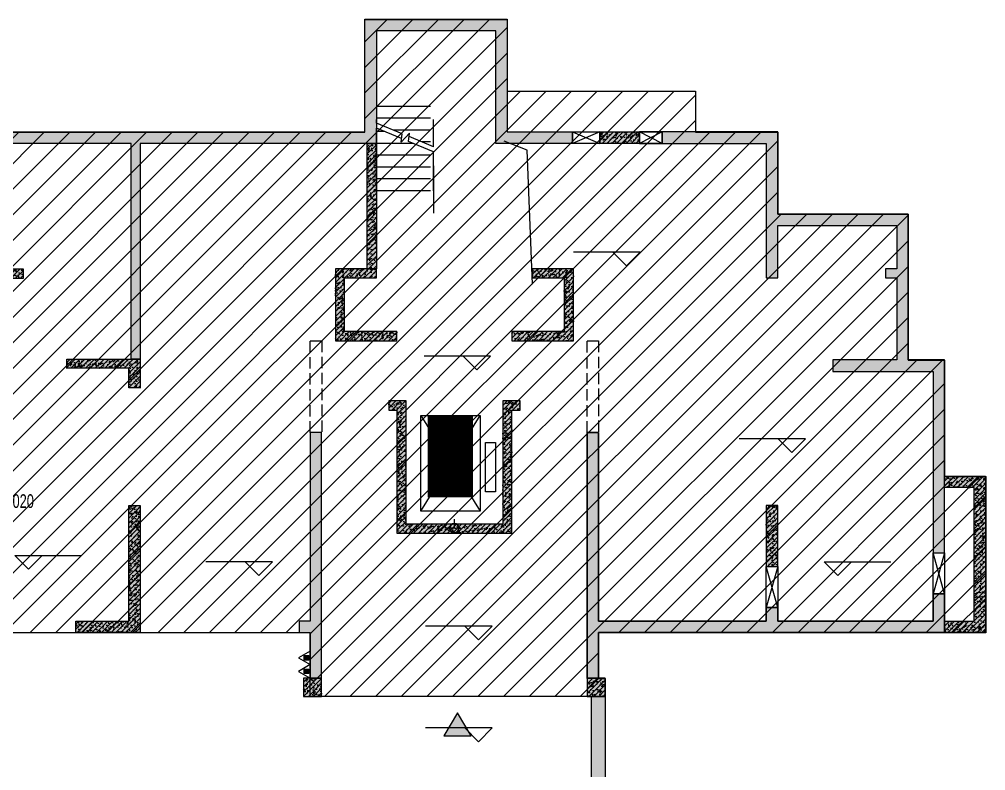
# Model space of a CAD drawing. Extents: x -1338203 to 1886333, y -783476 to 1038610.
# Drawn here: x 826267 to 847457, y 118321 to 134799 of the extents above; entities that cross this region are included whole.
import ezdxf
from ezdxf.enums import TextEntityAlignment as Align

# ---------------------------------------------------------------- set-up
doc = ezdxf.new("R2010")
doc.units = 0
doc.header["$LTSCALE"] = 1000
doc.header["$MEASUREMENT"] = 0
doc.linetypes.add('A-01-平面B1$0$DASH', pattern=[0.35, 0.25, -0.1])
for name, color, linetype in [('A-01-平面B1$0$0A-A-SYMB-DOOR', 135, 'Continuous'), ('A-01-平面B1$0$0A-A-SYMB-ELEV', 150, 'Continuous'), ('A-01-平面B1$0$0A-B-D&W', 135, 'Continuous'), ('A-01-平面B1$0$A01-125-交通核文字编号B2$0$0A-A-SYMB-ELEV', 150, 'Continuous'), ('A-125-交通核B1(A01)$0$0A-E-EVTR', 2, 'Continuous'), ('A-125-交通核B1(A01)$0$0A-E-STRS', 2, 'Continuous'), ('A-125-交通核B1(A01)$0$0A-O-HOLE', 52, 'Continuous'), ('p-a-core', 1, 'Continuous'), ('S-01-墙柱B1_1$0$0S-CC-LINE', 52, 'Continuous'), ('S-01-墙柱B1_1$0$0S-CW-HATCH', 251, 'Continuous'), ('S-01-墙柱B1_1$0$0S-CW-HATCH-UP', 251, 'Continuous'), ('S-01-墙柱B1_1$0$0S-CW-LINE', 72, 'Continuous'), ('S-01-墙柱B1_1$0$0S-S-HOLE', 55, 'Continuous'), ('S001地下一墙柱$0$0S-CW-HATCH', 251, 'Continuous'), ('S001地下一墙柱$0$0S-CW-HATCH-UP', 251, 'Continuous'), ('S001地下一墙柱$0$S001地下一墙柱$0$0S-CW-LINE', 72, 'Continuous'), ('地面指向箭头', 7, 'Continuous'), ('负一层消火栓$0$0P-EQUIP-FH', 7, 'Continuous')]:
    doc.layers.add(name, color=color, linetype=linetype)
for name, color, linetype, plot in [('A-01-平面B1$0$A01-125-交通核文字编号B2$0$AAD-A-MARK', 6, 'Continuous', False), ('A-01-平面B1$0$AAD-A-MARK', 6, 'Continuous', False), ('A-125-交通核B1(A01)$0$AAD-A-MARK', 6, 'Continuous', False)]:
    doc.layers.add(name, color=color, linetype=linetype, plot=plot)
doc.styles.add('A-01-平面B1$0$AAD-TXT', font='aad-txt.shx', dxfattribs={"width": 0.7, "bigfont": 'aad-hztxt.shx'})
pattern_1 = [(45, (0, 0), (-53.033, 53.033), []), (50, (0, 0), (215.178, -18.8256), [22.5, -247.5]), (355, (0, 0), (-41.6254, 225.6576), [18, -198]), (100.4514, (17.93, -1.57), (173.5528, 206.8319), [19.122, -210.3426]), (46.1842, (0, 60), (320.1723, -49.6557), [33.75, -371.25]), (96.6356, (26.68, 55.86), (280.3988, 292.2354), [28.683, -315.514]), (351.1842, (0, 60), (280.3986, 292.2356), [27, -297]), (21, (30, 45), (179.0721, -120.7857), [22.5, -247.5]), (326, (30, 45), (72.9946, 217.545), [18, -198]), (71.4514, (44.92, 34.93), (252.0668, 96.7591), [19.122, -210.3426]), (37.5, (0, 0), (3.64796, 99.86816), [0, -195.6, 0, -201, 0, -198.75]), (7.5, (0, 0), (78.92086, 118.3235), [0, -114.6, 0, -191.1, 0, -75.75]), (327.5, (-66.9, 0), (160.14673, -6.76646), [0, -75, 0, -234, 0, -310.5]), (317.5, (-96.9, 0), (174.95585, 30.0315), [0, -97.5, 0, -155.4, 0, -220.5])]
pattern_2 = [(45, (0, 0), (-53.03301, 53.03301), []), (50, (0, 0), (215.17805, -18.8256), [22.5, -247.5]), (355, (0, 0), (-41.6254, 225.6576), [18, -198]), (100.4514, (17.93, -1.57), (173.5528, 206.8319), [19.122, -210.3426]), (46.1842, (0, 60), (320.1723, -49.6557), [33.75, -371.25]), (96.6356, (26.68, 55.86), (280.3988, 292.2354), [28.683, -315.514]), (351.1842, (0, 60), (280.3986, 292.2356), [27, -297]), (21, (30, 45), (179.0721, -120.7857), [22.5, -247.5]), (326, (30, 45), (72.9946, 217.545), [18, -198]), (71.4514, (44.92, 34.93), (252.0668, 96.7591), [19.122, -210.3426]), (37.5, (0, 0), (3.64796, 99.86816), [0, -195.6, 0, -201, 0, -198.75]), (7.5, (0, 0), (78.92086, 118.3235), [0, -114.6, 0, -191.1, 0, -75.75]), (327.5, (-66.9, 0), (160.14673, -6.76646), [0, -75, 0, -234, 0, -310.5]), (317.5, (-96.9, 0), (174.95585, 30.0315), [0, -97.5, 0, -155.4, 0, -220.5])]
pattern_3 = [(45, (0, 0), (-53.03301, 53.03301), []), (50, (0, 0), (215.1781, -18.8256), [22.5, -247.5]), (355, (0, 0), (-41.6254, 225.6576), [18, -198]), (100.4514, (17.93, -1.57), (173.5528, 206.8319), [19.122, -210.3426]), (46.1842, (0, 60), (320.1723, -49.6557), [33.75, -371.25]), (96.6356, (26.68, 55.86), (280.3988, 292.2354), [28.683, -315.514]), (351.1842, (0, 60), (280.3986, 292.2356), [27, -297]), (21, (30, 45), (179.0721, -120.7857), [22.5, -247.5]), (326, (30, 45), (72.9946, 217.545), [18, -198]), (71.4514, (44.92, 34.93), (252.0668, 96.7591), [19.122, -210.3426]), (37.5, (0, 0), (3.64796, 99.86816), [0, -195.6, 0, -201, 0, -198.75]), (7.5, (0, 0), (78.92086, 118.3235), [0, -114.6, 0, -191.1, 0, -75.75]), (327.5, (-66.9, 0), (160.14673, -6.76646), [0, -75, 0, -234, 0, -310.5]), (317.5, (-96.9, 0), (174.95585, 30.0315), [0, -97.5, 0, -155.4, 0, -220.5])]

# ---------------------------------------------------------------- blocks, each defined once
blk = doc.blocks.new('S-01-墙柱B1_1')
at = {"layer": 'S-01-墙柱B1_1$0$0S-CW-HATCH'}
h = blk.add_hatch(color=256, dxfattribs=at)
h.dxf.hatch_style = 1
h.paths.add_polyline_path([(-2590, 8690), (-1160, 8690), (-1160, 11160), (1960, 11160), (1960, 8690), (19340, 8690), (19340, 11160), (22460, 11160), (22460, 8690), (23890, 8690), (23890, 8440), (22210, 8440), (22210, 10910), (19590, 10910), (19590, 8440), (14410, 8440), (14410, 3710), (14210, 3710), (14210, 8440), (7090, 8440), (7090, 3710), (6890, 3710), (6890, 8440), (1710, 8440), (1710, 10910), (-910, 10910), (-910, 8440), (-2590, 8440)])
h = blk.add_hatch(color=256, dxfattribs=at)
h.dxf.hatch_style = 1
h.paths.add_polyline_path([(24490, 8690), (25360, 8690), (25360, 8440), (24490, 8440)])
h = blk.add_hatch(color=256, dxfattribs=at)
h.dxf.hatch_style = 1
h.paths.add_polyline_path([(32050, -540), (32050, 3690), (31250, 3690), (31250, 6890), (28390, 6890), (28390, 8690), (25860, 8690), (25860, 8440), (28140, 8440), (28140, 5490), (28390, 5490), (28390, 6640), (31000, 6640), (31000, 5690), (30750, 5690), (30750, 5490), (31000, 5490), (31000, 3690), (29600, 3690), (29600, 3440), (31800, 3440), (31800, -540)])
h = blk.add_hatch(color=256, dxfattribs=at)
h.dxf.hatch_style = 1
h.paths.add_polyline_path([(19590, 5690), (19390, 5690), (19390, 8440), (19590, 8440)])
h = blk.add_hatch(color=256, dxfattribs=at)
h.dxf.hatch_style = 1
h.paths.add_polyline_path([(11550, 5680), (11550, 6890), (11350, 6890), (11350, 5250), (11550, 5250), (11550, 5480), (11850, 5480), (11850, 5680)])
h = blk.add_hatch(color=256, dxfattribs=at)
h.dxf.hatch_style = 1
h.paths.add_polyline_path([(18690, 5690), (18690, 4110), (19850, 4110), (20040, 4110), (20040, 4310), (18890, 4310), (18890, 5490), (19590, 5490), (19590, 5690)])
h = blk.add_hatch(color=256, dxfattribs=at)
h.dxf.hatch_style = 1
h.paths.add_polyline_path([(23710, 4310), (22560, 4310), (22560, 4110), (22760, 4110), (23910, 4110), (23910, 5690), (23010, 5690), (23010, 5490), (23710, 5490)])
h = blk.add_hatch(color=256, dxfattribs=at)
h.dxf.hatch_style = 1
h.paths.add_polyline_path([(14410, 3080), (14160, 3080), (14160, 3510), (12800, 3510), (12800, 3710), (14410, 3710)])
h = blk.add_hatch(color=256, dxfattribs=at)
h.dxf.hatch_style = 1
h.paths.add_polyline_path([(20240, 2790), (19860, 2790), (19860, 2590), (20040, 2590), (20040, -110), (22560, -110), (22560, 2590), (22740, 2590), (22740, 2790), (22360, 2790), (22360, 90), (20240, 90)])
h = blk.add_hatch(color=256, dxfattribs=at)
h.dxf.hatch_style = 1
h.paths.add_polyline_path([(18390, 2100), (18140, 2100), (18140, -2040), (17900, -2040), (17900, -2290), (18140, -2290), (18140, -3290), (18390, -3290)])
h = blk.add_hatch(color=256, dxfattribs=at)
h.dxf.hatch_style = 1
h.paths.add_polyline_path([(24460, -3290), (24210, -3290), (24210, 2100), (24460, 2100), (24460, -2040), (28140, -2040), (28140, -1740), (28390, -1740), (28390, -2040), (31800, -2040), (31800, -1440), (32050, -1440), (32050, -2290), (24460, -2290)])
h = blk.add_hatch(color=256, dxfattribs=at)
h.dxf.hatch_style = 1
h.paths.add_polyline_path([(32050, 1140), (32950, 1140), (32950, -2290), (32050, -2290), (32050, -2040), (32700, -2040), (32700, 890), (32050, 890)])
h = blk.add_hatch(color=256, dxfattribs=at)
h.dxf.hatch_style = 1
h.paths.add_polyline_path([(14410, -2290), (13000, -2290), (13000, -2040), (14160, -2040), (14160, 500), (14410, 500)])
h = blk.add_hatch(color=256, dxfattribs=at)
h.dxf.hatch_style = 1
h.paths.add_polyline_path([(28390, 500), (28140, 500), (28140, -840), (28390, -840)])
h = blk.add_hatch(color=256, dxfattribs=at)
h.dxf.hatch_style = 1
h.paths.add_polyline_path([(18390, -3290), (17990, -3290), (17990, -3690), (18390, -3690)])
h = blk.add_hatch(color=256, dxfattribs=at)
h.dxf.hatch_style = 1
h.paths.add_polyline_path([(24610, -3290), (24210, -3290), (24210, -3690), (24610, -3690)])
at = {"layer": 'S-01-墙柱B1_1$0$0S-CW-HATCH-UP'}
h = blk.add_hatch(dxfattribs=at)
h.set_pattern_fill('钢筋混凝土', color=256, scale=30)
h.set_pattern_definition(pattern_2)
h.paths.add_polyline_path([(-2590, 8690), (-1160, 8690), (-1160, 11160), (1960, 11160), (1960, 8690), (19340, 8690), (19340, 11160), (22460, 11160), (22460, 8690), (23890, 8690), (23890, 8440), (22210, 8440), (22210, 10910), (19590, 10910), (19590, 8440), (14410, 8440), (14410, 3710), (14210, 3710), (14210, 8440), (7090, 8440), (7090, 3710), (6890, 3710), (6890, 8440), (1710, 8440), (1710, 10910), (-910, 10910), (-910, 8440), (-2590, 8440)])
h = blk.add_hatch(dxfattribs=at)
h.set_pattern_fill('钢筋混凝土', color=256, scale=30)
h.set_pattern_definition([(45, (-2315945.2, 751130.85), (-53.0330086, 53.0330086), []), (50, (-2315945.2, 751130.85), (215.178055, -18.82564), [22.5, -247.5]), (355, (-2315945.2, 751130.85), (-41.6254, 225.65764), [18, -198]), (100.4514, (-2315927.27, 751129.28), (173.552815, 206.831863), [19.122057, -210.342634]), (46.1842, (-2315945.2, 751190.85), (320.172315, -49.655704), [33.75, -371.25]), (96.6356, (-2315918.52, 751186.7), (280.39881, 292.23536), [28.683086, -315.5139]), (351.1842, (-2315945.2, 751190.85), (280.398584, 292.23558), [27, -297]), (21, (-2315915.2, 751175.85), (179.072116, -120.785667), [22.5, -247.5]), (326, (-2315915.2, 751175.85), (72.9946, 217.545014), [18, -198]), (71.4514, (-2315900.28, 751165.79), (252.066789, 96.759149), [19.122057, -210.342634]), (37.5, (-2315945.2, 751130.85), (3.6479566, 99.8681561), [0, -195.6, 0, -201, 0, -198.75]), (7.5, (-2315945.2, 751130.85), (78.920861, 118.3235136), [0, -114.6, 0, -191.1, 0, -75.75]), (327.5, (-2316012.1, 751130.85), (160.1467309, -6.7664615), [0, -75, 0, -234, 0, -310.5]), (317.5, (-2316042.1, 751130.85), (174.955851, 30.031495), [0, -97.5, 0, -155.4, 0, -220.5])])
h.paths.add_polyline_path([(24490, 8690), (25360, 8690), (25360, 8440), (24490, 8440)])
h = blk.add_hatch(dxfattribs=at)
h.set_pattern_fill('钢筋混凝土', color=256, scale=30)
h.set_pattern_definition(pattern_3)
h.paths.add_polyline_path([(32050, -540), (32050, 3690), (31250, 3690), (31250, 6890), (28390, 6890), (28390, 8690), (25860, 8690), (25860, 8440), (28140, 8440), (28140, 5490), (28390, 5490), (28390, 6640), (31000, 6640), (31000, 5690), (30750, 5690), (30750, 5490), (31000, 5490), (31000, 3690), (29600, 3690), (29600, 3440), (31800, 3440), (31800, -540)])
h = blk.add_hatch(dxfattribs=at)
h.set_pattern_fill('钢筋混凝土', color=256, scale=30)
h.set_pattern_definition(pattern_1)
h.paths.add_polyline_path([(19590, 5690), (19390, 5690), (19390, 8440), (19590, 8440)])
h = blk.add_hatch(dxfattribs=at)
h.set_pattern_fill('钢筋混凝土', color=256, scale=30)
h.set_pattern_definition(pattern_1)
h.paths.add_polyline_path([(11550, 5680), (11550, 6890), (11350, 6890), (11350, 5250), (11550, 5250), (11550, 5480), (11850, 5480), (11850, 5680)])
h = blk.add_hatch(dxfattribs=at)
h.set_pattern_fill('钢筋混凝土', color=256, scale=30)
h.set_pattern_definition(pattern_1)
h.paths.add_polyline_path([(18690, 5690), (18690, 4110), (19850, 4110), (20040, 4110), (20040, 4310), (18890, 4310), (18890, 5490), (19590, 5490), (19590, 5690)])
h = blk.add_hatch(dxfattribs=at)
h.set_pattern_fill('钢筋混凝土', color=256, scale=30)
h.set_pattern_definition(pattern_1)
h.paths.add_polyline_path([(23710, 4310), (22560, 4310), (22560, 4110), (22760, 4110), (23910, 4110), (23910, 5690), (23010, 5690), (23010, 5490), (23710, 5490)])
h = blk.add_hatch(dxfattribs=at)
h.set_pattern_fill('钢筋混凝土', color=256, scale=30)
h.set_pattern_definition(pattern_1)
h.paths.add_polyline_path([(14410, 3080), (14160, 3080), (14160, 3510), (12800, 3510), (12800, 3710), (14410, 3710)])
h = blk.add_hatch(dxfattribs=at)
h.set_pattern_fill('钢筋混凝土', color=256, scale=30)
h.set_pattern_definition(pattern_1)
h.paths.add_polyline_path([(20240, 2790), (19860, 2790), (19860, 2590), (20040, 2590), (20040, -110), (22560, -110), (22560, 2590), (22740, 2590), (22740, 2790), (22360, 2790), (22360, 90), (20240, 90)])
h = blk.add_hatch(dxfattribs=at)
h.set_pattern_fill('钢筋混凝土', color=256, scale=30)
h.set_pattern_definition(pattern_1)
h.paths.add_polyline_path([(18390, 2100), (18140, 2100), (18140, -2040), (17900, -2040), (17900, -2290), (18140, -2290), (18140, -3290), (18390, -3290)])
h = blk.add_hatch(dxfattribs=at)
h.set_pattern_fill('钢筋混凝土', color=256, scale=30)
h.set_pattern_definition(pattern_3)
h.paths.add_polyline_path([(24460, -3290), (24210, -3290), (24210, 2100), (24460, 2100), (24460, -2040), (28140, -2040), (28140, -1740), (28390, -1740), (28390, -2040), (31800, -2040), (31800, -1440), (32050, -1440), (32050, -2290), (24460, -2290)])
h = blk.add_hatch(dxfattribs=at)
h.set_pattern_fill('钢筋混凝土', color=256, scale=30)
h.set_pattern_definition(pattern_2)
h.paths.add_polyline_path([(32050, 1140), (32950, 1140), (32950, -2290), (32050, -2290), (32050, -2040), (32700, -2040), (32700, 890), (32050, 890)])
h = blk.add_hatch(dxfattribs=at)
h.set_pattern_fill('钢筋混凝土', color=256, scale=30)
h.set_pattern_definition(pattern_1)
h.paths.add_polyline_path([(14410, -2290), (13000, -2290), (13000, -2040), (14160, -2040), (14160, 500), (14410, 500)])
h = blk.add_hatch(dxfattribs=at)
h.set_pattern_fill('钢筋混凝土', color=256, scale=30)
h.set_pattern_definition(pattern_2)
h.paths.add_polyline_path([(28390, 500), (28140, 500), (28140, -840), (28390, -840)])
h = blk.add_hatch(dxfattribs=at)
h.set_pattern_fill('钢筋混凝土', color=256, scale=30)
h.set_pattern_definition(pattern_1)
h.paths.add_polyline_path([(18390, -3290), (17990, -3290), (17990, -3690), (18390, -3690)])
h = blk.add_hatch(dxfattribs=at)
h.set_pattern_fill('钢筋混凝土', color=256, scale=30)
h.set_pattern_definition(pattern_1)
h.paths.add_polyline_path([(24610, -3290), (24210, -3290), (24210, -3690), (24610, -3690)])
at = {"layer": 'S-01-墙柱B1_1$0$0S-CC-LINE'}
for points in [[(18390, -3290), (17990, -3290), (17990, -3690), (18390, -3690)], [(24610, -3290), (24210, -3290), (24210, -3690), (24610, -3690)]]:
    blk.add_lwpolyline(points, close=True, dxfattribs=at)
at = {"layer": 'S-01-墙柱B1_1$0$0S-CW-LINE'}
for points in [[(1960, 8690), (19340, 8690), (19340, 11160), (22460, 11160), (22460, 8690), (23890, 8690), (23890, 8440), (22210, 8440), (22210, 10910), (19590, 10910), (19590, 8440), (14410, 8440), (14410, 3710), (14210, 3710), (14210, 8440), (7090, 8440)], [(18390, 2100), (18140, 2100), (18140, -2040), (17900, -2040), (17900, -2290), (18140, -2290), (18140, -3290), (18390, -3290), (18390, 2100)]]:
    blk.add_lwpolyline(points, dxfattribs=at)
for points in [[(24490, 8690), (25360, 8690), (25360, 8440), (24490, 8440)], [(32050, -540), (32050, 3690), (31250, 3690), (31250, 6890), (28390, 6890), (28390, 8690), (25860, 8690), (25860, 8440), (28140, 8440), (28140, 5490), (28390, 5490), (28390, 6640), (31000, 6640), (31000, 5690), (30750, 5690), (30750, 5490), (31000, 5490), (31000, 3690), (29600, 3690), (29600, 3440), (31800, 3440), (31800, -540)], [(19590, 5690), (19390, 5690), (19390, 8440), (19590, 8440)], [(11550, 5680), (11550, 6890), (11350, 6890), (11350, 5250), (11550, 5250), (11550, 5480), (11850, 5480), (11850, 5680)], [(18690, 5690), (18690, 4110), (19850, 4110), (19850, 4110), (20040, 4110), (20040, 4310), (18890, 4310), (18890, 5490), (19590, 5490), (19590, 5690)], [(23710, 4310), (22560, 4310), (22560, 4110), (22760, 4110), (22760, 4110), (23910, 4110), (23910, 5690), (23010, 5690), (23010, 5490), (23710, 5490)], [(14410, 3080), (14160, 3080), (14160, 3510), (12800, 3510), (12800, 3710), (14410, 3710)], [(20240, 2790), (19860, 2790), (19860, 2590), (20040, 2590), (20040, -110), (22560, -110), (22560, 2590), (22740, 2590), (22740, 2790), (22360, 2790), (22360, 90), (20240, 90)], [(24460, -3290), (24210, -3290), (24210, 2100), (24460, 2100), (24460, -2040), (28140, -2040), (28140, -1740), (28390, -1740), (28390, -2040), (31800, -2040), (31800, -1440), (32050, -1440), (32050, -2290), (24460, -2290)], [(32050, 1140), (32950, 1140), (32950, -2290), (32050, -2290), (32050, -2040), (32700, -2040), (32700, 890), (32050, 890)], [(14410, -2290), (13000, -2290), (13000, -2040), (14160, -2040), (14160, 500), (14410, 500)]]:
    blk.add_lwpolyline(points, close=True, dxfattribs=at)
at = {"layer": 'S-01-墙柱B1_1$0$0S-CW-LINE', "flags": 128}
blk.add_lwpolyline([(31800, -1440), (31800, -2040), (28390, -2040), (28390, -1740), (28140, -1740), (28140, -2040), (24460, -2040), (24460, 2100), (24210, 2100), (24210, -3290), (24460, -3290), (24460, -2290), (32050, -2290), (32050, -1440), (31800, -1440)], dxfattribs=at)
blk.add_lwpolyline([(28390, 500), (28140, 500), (28140, -840), (28390, -840)], close=True, dxfattribs=at)
at = {"layer": 'S-01-墙柱B1_1$0$0S-S-HOLE'}
for points in [[(23890, 8690), (24490, 8690), (24490, 8440), (23890, 8440)], [(25860, 8690), (25360, 8690), (25360, 8440), (25860, 8440)], [(25360, 8690), (25860, 8690), (25860, 8440), (25360, 8440)], [(31800, -540), (32050, -540), (32050, -1440), (31800, -1440)], [(28390, -1740), (28140, -1740), (28140, -840), (28390, -840)]]:
    blk.add_lwpolyline(points, close=True, dxfattribs=at)
for points in [[(24490, 8690), (23890, 8440)], [(23890, 8690), (24490, 8440)], [(25860, 8690), (25360, 8440)], [(25860, 8440), (25360, 8690)], [(28390, -840), (28140, -1740)], [(28390, -1740), (28140, -840)]]:
    blk.add_lwpolyline(points, dxfattribs=at)
at = {"layer": 'S-01-墙柱B1_1$0$0S-S-HOLE', "elevation": 2850000}
for points in [[(32050, -540), (31800, -1440)], [(32050, -1440), (31800, -540)]]:
    blk.add_lwpolyline(points, dxfattribs=at)
blk = doc.blocks.new('S001地下一墙柱')
at = {"layer": 'S001地下一墙柱$0$0S-CW-HATCH', "ltscale": 0.002}
h = blk.add_hatch(color=256, dxfattribs=at)
h.dxf.hatch_style = 1
h.paths.add_polyline_path([(76141, -213740), (76141, -214040), (72451, -214040), (72451, -186940), (72751, -186940), (72751, -213740)])
at = {"layer": 'S001地下一墙柱$0$0S-CW-HATCH-UP', "ltscale": 0.002}
h = blk.add_hatch(dxfattribs=at)
h.set_pattern_fill('钢筋混凝土', color=256, scale=30)
h.set_pattern_definition([(45, (-766365.37, -306889.07), (-53.0330086, 53.0330086), []), (50, (-766365.37, -306889.07), (215.178055, -18.82564), [22.5, -247.5]), (355, (-766365.37, -306889.07), (-41.6254, 225.65764), [18, -198]), (100.4514, (-766347.44, -306890.64), (173.552815, 206.831863), [19.122057, -210.342634]), (46.1842, (-766365.37, -306829.07), (320.172315, -49.655704), [33.75, -371.25]), (96.6356, (-766338.7, -306833.2), (280.39881, 292.23536), [28.68309, -315.5139]), (351.1842, (-766365.37, -306829.07), (280.39858, 292.23558), [27, -297]), (21, (-766335.37, -306844.07), (179.072116, -120.785667), [22.5, -247.5]), (326, (-766335.37, -306844.07), (72.9946, 217.545014), [18, -198]), (71.4514, (-766320.44, -306854.14), (252.06679, 96.75915), [19.122057, -210.342634]), (37.5, (-766365.37, -306889.07), (3.6479566, 99.868156), [0, -195.6, 0, -201, 0, -198.75]), (7.5, (-766365.37, -306889.07), (78.920861, 118.323514), [0, -114.6, 0, -191.1, 0, -75.75]), (327.5, (-766432.27, -306889.07), (160.146731, -6.7664615), [0, -75, 0, -234, 0, -310.5]), (317.5, (-766462.27, -306889.07), (174.95585, 30.031495), [0, -97.5, 0, -155.4, 0, -220.5])])
h.paths.add_polyline_path([(76141, -213740), (76141, -214040), (72451, -214040), (72451, -186940), (72751, -186940), (72751, -213740)])
at = {"layer": 'S001地下一墙柱$0$S001地下一墙柱$0$0S-CW-LINE', "ltscale": 0.002}
blk.add_lwpolyline([(76141, -213740), (76141, -214040), (72451, -214040), (72451, -186940), (72751, -186940), (72751, -213740)], close=True, dxfattribs=at)
at = {"ltscale": 0.002}
blk.add_blockref('S-01-墙柱B1_1', (48141, -183250), dxfattribs=at)
blk = doc.blocks.new('负一层消火栓$0$$TwtSys$00000546')
h = blk.add_hatch()
h.set_pattern_fill('ANSI31', color=256, scale=200, style=0)
h.set_pattern_definition([(45, (-38543.802, -6670.83), (-17.67767, 17.67767), [])])
h.paths.add_polyline_path([(-65, 174), (65, 174), (65, 44), (-65, 44)])
for points in [[(0, 344), (-198, 0), (198, 0)], [(-65, 174), (65, 174), (65, 44), (-65, 44)]]:
    blk.add_lwpolyline(points, close=True)
blk = doc.blocks.new('负一层消火栓')
at = {"layer": '负一层消火栓$0$0P-EQUIP-FH', "xscale": 0.7500000000000011, "yscale": 0.7500000000000011, "zscale": 0.7500000000000011, "rotation": 90}
for p in [(66281, -186094), (66281, -186391)]:
    blk.add_blockref('负一层消火栓$0$$TwtSys$00000546', p, dxfattribs=at)
blk = doc.blocks.new('A$C488321c4')
at = {"layer": '地面指向箭头'}
h = blk.add_hatch(color=251, dxfattribs=at)
h.dxf.hatch_style = 1
h.paths.add_polyline_path([(423531, -242674), (423231, -242174), (422931, -242674)])
at = {"layer": '地面指向箭头', "color": 251, "flags": 128}
blk.add_lwpolyline([(423531, -242674), (423231, -242174), (422931, -242674), (423531, -242674)], dxfattribs=at)
blk = doc.blocks.new('A$Cd3af7b6b')
at = {"layer": '地面指向箭头'}
h = blk.add_hatch(color=251, dxfattribs=at)
h.dxf.hatch_style = 1
h.paths.add_polyline_path([(423531, 177826), (423231, 178326), (422931, 177826)])
at = {"layer": '地面指向箭头', "color": 251, "flags": 128}
blk.add_lwpolyline([(423531, 177826), (423231, 178326), (422931, 177826), (423531, 177826)], dxfattribs=at)
blk = doc.blocks.new('A-125-交通核B1(A01)$0$xx')
at = {"layer": 'A-125-交通核B1(A01)$0$0A-E-EVTR'}
for p, q in [((1798, 2385), (498, 2385)), ((498, 2385), (498, 285)), ((1798, 285), (498, 2385)), ((1798, 2385), (498, 285)), ((1798, 285), (1798, 2385)), ((381, 1791), (156, 1791)), ((156, 1791), (156, 711)), ((381, 711), (381, 1791)), ((156, 711), (381, 711)), ((498, 285), (1798, 285))]:
    blk.add_line(p, q, dxfattribs=at)
blk = doc.blocks.new('A-125-交通核B1(A01)$0$zsdg')
at = {"layer": 'A-125-交通核B1(A01)$0$0A-E-STRS'}
for p, q in [((460, 8364), (460, 8960)), ((1710, 8884), (1710, 8960)), ((1143, 8648), (1710, 8884)), ((1156, 8546), (1710, 8776)), ((1528, 8700), (1710, 8700)), ((1710, 7400), (1710, 8776)), ((460, 8364), (995, 8587)), ((460, 8256), (1009, 8484)), ((1009, 8484), (985, 8661)), ((985, 8661), (1167, 8463)), ((1167, 8463), (1143, 8648)), ((903, 8440), (1710, 8440)), ((460, 7400), (460, 8256)), ((520, 8180), (1710, 8180)), ((460, 7950), (460, 6910)), ((520, 7920), (1710, 7920)), ((520, 7660), (1710, 7660)), ((520, 7400), (1710, 7400))]:
    blk.add_line(p, q, dxfattribs=at)
at = {"layer": 'A-125-交通核B1(A01)$0$0A-E-STRS', "flags": 128}
for points in [[(520, 9250), (1710, 9250)], [(520, 8990), (1710, 8990)], [(520, 8730), (1339, 8730)], [(520, 8470), (714, 8470)]]:
    blk.add_lwpolyline(points, dxfattribs=at)
blk = doc.blocks.new('A-125-交通核B1(A01)')
at = {"layer": 'A-125-交通核B1(A01)$0$0A-O-HOLE', "flags": 128}
blk.add_lwpolyline([(-1710, 5350), (-1593, 8294), (-1090, 8490)], dxfattribs=at)
at = {"layer": 'A-125-交通核B1(A01)$0$AAD-A-MARK'}
for q in [(0, 200), (200, 0)]:
    blk.add_line((0, 0), q, dxfattribs=at)
blk.add_circle((0, 0), 100, dxfattribs=at)
for name, p in [('A-125-交通核B1(A01)$0$zsdg', (0, 0)), ('A-125-交通核B1(A01)$0$xx', (-1060, 90))]:
    blk.add_blockref(name, p)
blk = doc.blocks.new('A-01-平面B1$0$A$C922985e2')
at = {"layer": 'A-01-平面B1$0$A01-125-交通核文字编号B2$0$0A-A-SYMB-ELEV'}
for p, q in [((-495, 3474), (-795, 3774)), ((-795, 3774), (664, 3774)), ((-495, 3474), (-195, 3774)), ((22095, 3774), (20636, 3774)), ((21795, 3474), (21495, 3774)), ((21795, 3474), (22095, 3774))]:
    blk.add_line(p, q, dxfattribs=at)
at = {"layer": 'A-01-平面B1$0$A01-125-交通核文字编号B2$0$AAD-A-MARK'}
for p, q in [((0, 0), (0, 200)), ((0, 0), (200, 0)), ((21300, 0), (21100, 0)), ((21300, 0), (21300, 200))]:
    blk.add_line(p, q, dxfattribs=at)
for centre in [(0, 0), (21300, 0)]:
    blk.add_circle(centre, 100, dxfattribs=at)
blk = doc.blocks.new('A-01-平面B1')
at = {"layer": 'A-01-平面B1$0$0A-A-SYMB-ELEV'}
for p, q in [((25372, 6052), (23914, 6052)), ((25072, 5752), (24772, 6052)), ((25072, 5752), (25372, 6052)), ((29002, 1963), (27543, 1963)), ((28702, 1663), (28402, 1963)), ((28702, 1663), (29002, 1963)), ((11962, -898), (11662, -598)), ((11662, -598), (13120, -598)), ((11962, -898), (12262, -598)), ((17309, -737), (15850, -737)), ((17009, -1037), (16709, -737)), ((17009, -1037), (17309, -737)), ((29710, -1037), (29410, -737)), ((29410, -737), (30868, -737)), ((29710, -1037), (30010, -737)), ((22129, -2146), (20670, -2146)), ((21829, -2446), (21529, -2146)), ((21829, -2446), (22129, -2146)), ((22129, -4382), (20670, -4382)), ((21829, -4682), (21529, -4382)), ((21829, -4682), (22129, -4382))]:
    blk.add_line(p, q, dxfattribs=at)
at = {"layer": 'A-01-平面B1$0$0A-B-D&W', "linetype": 'A-01-平面B1$0$DASH'}
for points in [[(18390, 2100), (18140, 2100), (18140, 4110), (18390, 4110)], [(24460, 2100), (24210, 2100), (24210, 4110), (24460, 4110)]]:
    blk.add_lwpolyline(points, close=True, dxfattribs=at)
at = {"layer": 'A-01-平面B1$0$AAD-A-MARK'}
for q in [(21100, 0), (21300, 200)]:
    blk.add_line((21300, 0), q, dxfattribs=at)
blk.add_circle((21300, 0), 100, dxfattribs=at)
at = {"xscale": -1}
blk.add_blockref('A-125-交通核B1(A01)', (21300, 0), dxfattribs=at)
blk.add_blockref('A-01-平面B1$0$A$C922985e2', (0, 0))
at = {"layer": 'A-01-平面B1$0$0A-A-SYMB-DOOR', "style": 'A-01-平面B1$0$AAD-TXT', "width": 0.7}
blk.add_text('FM甲1020', height=300, dxfattribs=at).set_placement((10840, 594), align=Align.MIDDLE_LEFT)

msp = doc.modelspace()

# ---------------------------------------------------------------- hatches: boundary and pattern name
at = {"ltscale": 0.002}
h = msp.add_hatch(dxfattribs=at)
h.set_pattern_fill('ANSI31', color=8, scale=250)
h.set_pattern_definition([(45, (321361.53, 273451.68), (-280.633, 280.633), [])])
h.paths.add_polyline_path([(832646.6, 119945.6), (832646.6, 121345.6), (817666.6, 121345.6), (817666.6, 119945.6), (811346.6, 119945.6), (811346.6, 121345.6), (807496.6, 121345.6), (807496.6, 127235.6), (804556.6, 127235.6), (804556.6, 132075.6), (794426.6, 132075.6), (794426.6, 134575.6), (807666.6, 134575.6), (807666.6, 132325.6), (809216.7, 132325.6), (809216.6, 133225.6), (813346.6, 133225.6), (813346.6, 134795.6), (816466.6, 134795.6), (816466.6, 132325.6), (833846.6, 132325.6), (833846.6, 134795.6), (836966.6, 134795.6), (836966.6, 133225.6), (841096.5, 133225.6), (841096.5, 132325.6), (842896.6, 132325.6), (842896.6, 130525.6), (845756.6, 130525.6), (845756.6, 127325.6), (846556.6, 127325.6), (846556.6, 124775.6), (847456.6, 124775.6), (847456.6, 121345.6), (838966.6, 121345.6), (838966.6, 120345.6), (839116.6, 120345.6), (839116.6, 119945.6)])

# ---------------------------------------------------------------- linework, layer by layer
at = {"color": 3, "flags": 128}
for points in [[(816466.6, 132325.6), (833846.6, 132325.6), (833846.6, 134795.6), (836966.6, 134795.6), (836966.6, 133225.6), (841096.5, 133225.6), (841096.5, 132325.6), (842896.6, 132325.6), (842896.6, 130525.6), (845756.6, 130525.6), (845756.6, 127325.6), (846556.6, 127325.6), (846556.6, 124775.6), (847456.6, 124775.6), (847456.6, 121345.6), (838966.6, 121345.6), (838966.6, 120345.6), (839116.6, 120345.6), (839116.6, 119945.6), (832646.6, 119945.6)], [(832646.6, 119945.6), (832646.6, 121345.6), (817666.6, 121345.6)]]:
    msp.add_lwpolyline(points, dxfattribs=at)
at = {"layer": 'p-a-core', "ltscale": 0.002, "const_width": 1000}
msp.add_lwpolyline([(835718.3, 126114.1), (835718.3, 124314.1)], dxfattribs=at)

# ---------------------------------------------------------------- block references
at = {"ltscale": 0.002}
for name, p in [('S001地下一墙柱', (766365.4, 306889.1)), ('负一层消火栓', (766365.4, 306889.1)), ('A$C488321c4', (412646.2, 361761.3)), ('A$Cd3af7b6b', (412646.2, -58738.7)), ('A-01-平面B1', (814506.6, 123639.1))]:
    msp.add_blockref(name, p, dxfattribs=at)

doc.saveas('drawing.dxf')
